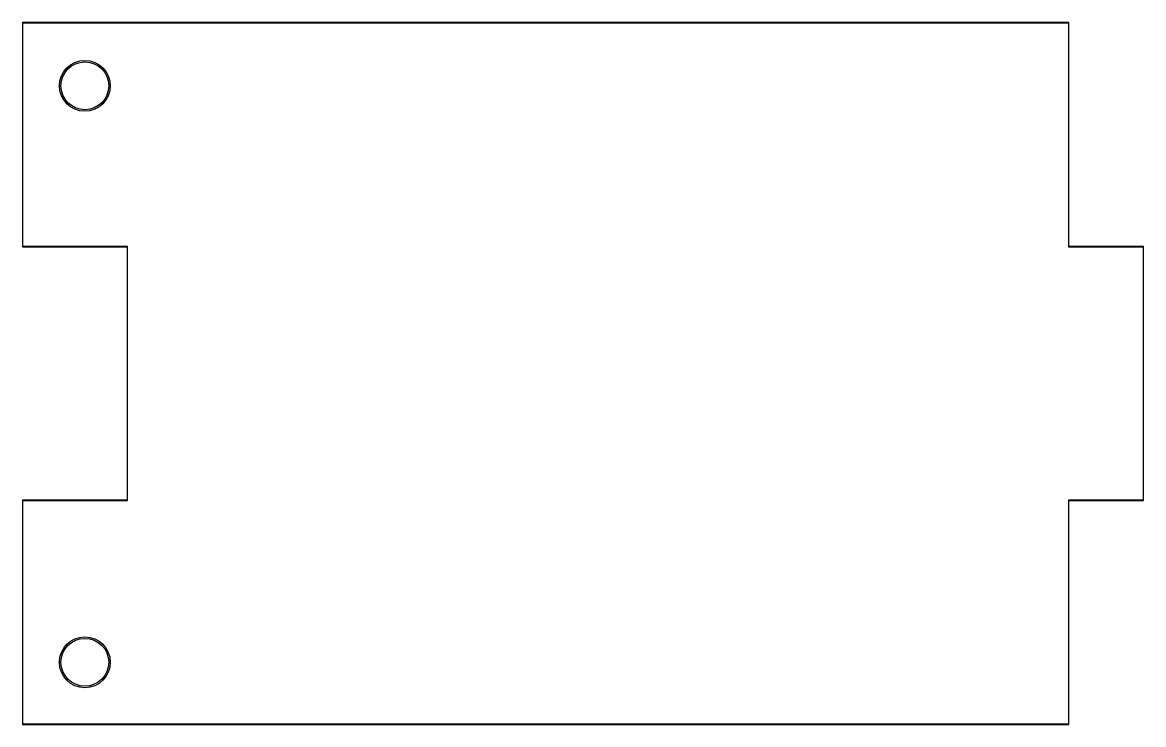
# Model space of a CAD drawing. Extents: x 0 to 75, y 0 to 47.
import ezdxf

# ---------------------------------------------------------------- set-up
doc = ezdxf.new("R2010")
doc.units = 0
for name, color, linetype in [('20', 7, 'CONTINUOUS'), ('21', 253, 'CONTINUOUS'), ('29', 253, 'CONTINUOUS'), ('30', 253, 'CONTINUOUS')]:
    doc.layers.add(name, color=color, linetype=linetype)

msp = doc.modelspace()

# ---------------------------------------------------------------- linework, layer by layer
at = {"layer": '20'}
for centre in [(4.166, 42.768), (4.166, 4.16)]:
    msp.add_circle(centre, 1.6, dxfattribs=at)
at = {"layer": '21'}
for points in [[(0, 46.9873), (70, 46.9873, 1), (70, 47.0127), (0, 47.0127, 1)], [(0.0127, 32), (0.0127, 47, 1), (-0.0127, 47), (-0.0127, 32, 1)], [(69.9873, 47), (69.9873, 32, 1), (70.0127, 32), (70.0127, 47, 1)], [(7, 32.0127), (0, 32.0127, 1), (0, 31.9873), (7, 31.9873, 1)], [(7.0127, 15), (7.0127, 32, 1), (6.9873, 32), (6.9873, 15, 1)], [(70, 31.9873), (75, 31.9873, 1), (75, 32.0127), (70, 32.0127, 1)], [(74.9873, 32), (74.9873, 15, 1), (75.0127, 15), (75.0127, 32, 1)], [(0.0127, 0), (0.0127, 15, 1), (-0.0127, 15), (-0.0127, 0, 1)], [(0, 14.9873), (7, 14.9873, 1), (7, 15.0127), (0, 15.0127, 1)], [(75, 15.0127), (70, 15.0127, 1), (70, 14.9873), (75, 14.9873, 1)], [(69.9873, 15), (69.9873, 0, 1), (70.0127, 0), (70.0127, 15, 1)], [(0, -0.0127), (70, -0.0127, 1), (70, 0.0127), (0, 0.0127, 1)]]:
    msp.add_lwpolyline(points, format="xyb", close=True, dxfattribs=at)
at = {"layer": '29'}
for centre in [(4.166, 42.768), (4.166, 4.16)]:
    msp.add_circle(centre, 1.7016, dxfattribs=at)
at = {"layer": '30'}
for centre in [(4.166, 42.768), (4.166, 4.16)]:
    msp.add_circle(centre, 1.7016, dxfattribs=at)

doc.saveas('drawing.dxf')
